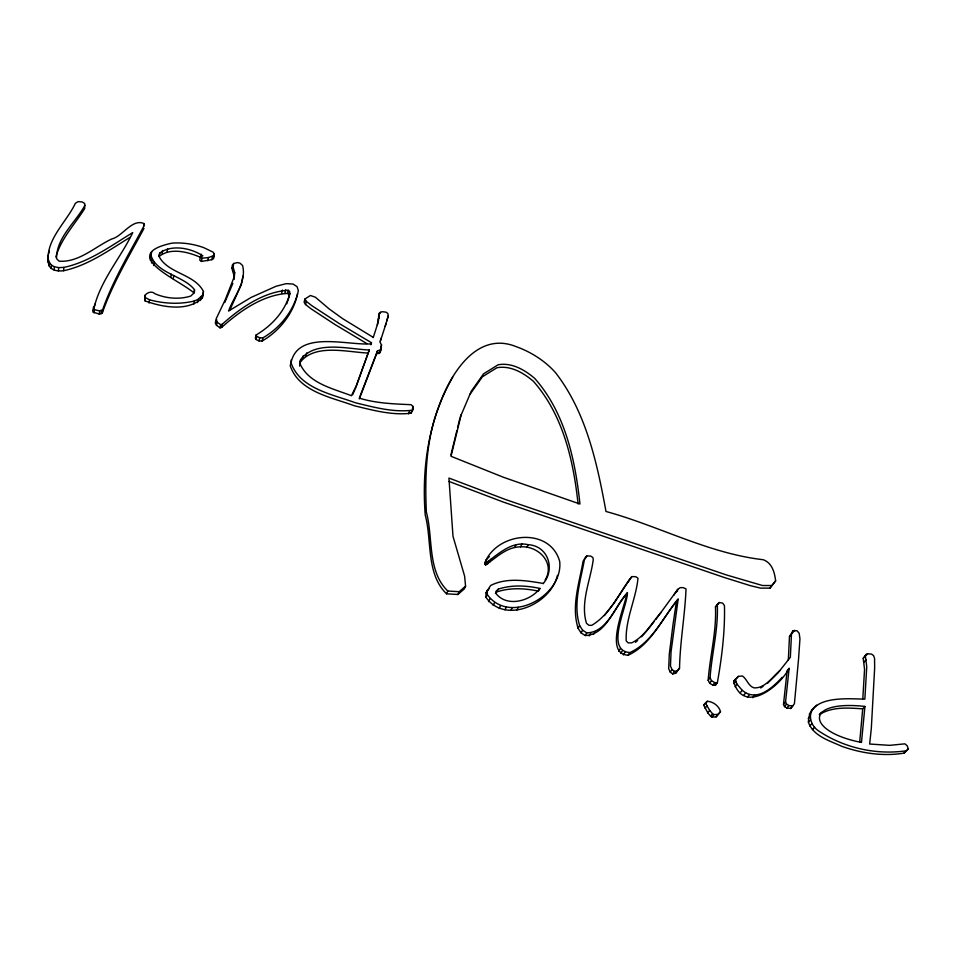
<?xml version="1.0" encoding="UTF-8"?>
<svg xmlns="http://www.w3.org/2000/svg" width="956" height="956" viewBox="0 0 956 956"><rect width="100%" height="100%" fill="white"/><g stroke="black" fill="none" stroke-linecap="round" stroke-linejoin="round"><path stroke-width="1.43" d="M557.432 575.393C550.883 604.084 505.258 624.937 485.971 597.345L486.018 592.78L490.667 585.466C506.871 577.257 526.051 580.591 543.223 583.435M485.971 597.345L487.309 594.584L487.345 590.019M234.626 272.412L233.945 279.116L234.626 272.412L232.499 264.955L233.694 263.486L237.578 262.589L240.052 263.199L242.585 265.517C246.839 281.948 233.909 296.252 228.544 311.047L250.986 297.495L276.105 286.238L286.214 283.645L293.062 284.051L297.077 286.692L298.332 290.636C294.233 310.318 280.168 327.956 262.876 337.862L259.733 337.791L256.686 336.321L256.065 335.03C271.731 325.685 285.067 311.489 289.847 293.516L289.513 291.413L288.198 290.266C263.45 291.759 240.279 308.047 222.294 324.227L220.645 324.705L217.108 322.136L216.056 319.053L225.389 299.383L234.579 275.925M717.275 604.252C718.506 629.06 711.826 653.211 710.057 677.768L711.527 680.684L714.789 682.656L717.37 682.656C721.816 657.501 725.114 631.211 724.445 605.566L722.628 603.093L719.139 602.531L715.447 606.881C716.653 631.653 709.961 655.768 708.169 680.313L709.651 683.217L712.901 685.177L715.47 685.177L717.37 682.656M286.8 303.793L289.094 296.659L288.76 294.556L287.445 293.42C262.733 294.926 239.609 311.226 221.673 327.406L220.023 327.872L216.498 325.303L215.447 322.232L216.689 319.603M359.348 398.915L376.509 353.983L380.118 352.561L381.54 345.032L379.926 341.997L381.396 337.85M788.485 669.033L787.123 670.706L783.49 704.405L784.506 706.58L786.872 708.026L790.743 708.468L794.412 703.712L798.547 659.126L799.945 638.823L799.18 633.254L796.969 630.709L792.966 630.888L789.465 636.684L788.33 659.807M792.966 630.888L791.472 634.139L790.349 657.286L777.885 673.036L767.501 683.337M377.309 324.944L379.401 313.138L382.053 311.68L386.14 312.182L387.885 313.52L388.255 315.719L385.172 326.355M373.222 337.623L378.265 321.873L379.401 313.138M677.613 599.759L676.442 601.527L673.012 624.519L669.284 654.239L668.686 668.662L670.252 672.116L672.701 673.956L675.737 673.191L679.537 668.16C680.051 641.679 684.986 615.186 686.014 588.944L683.289 587.653L680.23 587.629L677.756 589.374L655.816 619.5M242.872 276.105L241.39 284.374L229.906 309.864M194.51 289.728L194.379 292.584L190.77 296.049C179.322 299.73 165.938 298.487 155.111 293.803C152.124 290.755 147.379 292.213 145.025 295.32L145.037 300.877C162.114 307.187 188.009 312.015 202.325 297.925L203.485 291.508C194.594 273.786 167.467 273.595 158.875 256.112L159.712 253.125C171.65 244.079 191.164 248.082 202.875 255.85L200.318 256.925L199.768 260.151L201.441 261.43L211.874 259.685L213.547 258.658L214.132 255.431L214.264 253.818L212.973 252.085L203.915 247.712A55.818 39.614 11.1 0 0 172.104 243.123C117.122 254.798 178.868 279.522 193.96 292.942L194.51 289.728C183.409 275.412 155.709 273.476 150.737 254.547M792.823 706.006L788.939 705.564L786.561 704.118L785.557 701.943L789.154 668.196C779.738 686.946 743.194 715.291 733.646 681.305L738.307 676.382L742.43 675.964C747.018 679.178 748.154 685.822 753.89 687.842C765.003 688.702 772.34 676.86 779.905 670.526M862.814 698.633L864.559 669.355L863.22 658.349L865.993 654.525L867.522 653.796L871.573 654.107L873.605 655.649L874.573 658.409L874.644 668.184L871.31 728.496L869.661 744.031L889.618 745.345L904.89 743.84L907.304 745.871L908.2 749.014L904.006 753.125C883.189 756.543 861.452 753.316 841.65 746.278C829.641 740.709 813.233 736.144 808.418 722.27C808.74 695.06 845.869 698.788 864.845 699.123L866.745 666.894L865.395 655.876L865.993 654.525M129.897 237.435C108.924 250.233 88.095 265.529 63.61 270.727C58.531 271.301 52.162 270.954 49.258 266.043C42.721 242.274 66.095 223.047 75.369 203.317L78.117 201.596L82.18 201.955L84.69 203.473L84.69 208.575C74.759 224.445 61.029 238.642 55.854 256.973M48.111 262.781L48.027 255.371M864.941 706.424L861.476 742.442C805.777 731.603 803.96 699.72 864.941 706.424L862.718 708.85L859.707 741.904M49.258 266.043L49.485 262.709L48.338 259.446M51.266 268.481L51.493 265.147L49.485 262.709M54.11 270.082L54.349 266.748L51.493 265.147M58.412 270.942L58.663 267.62L54.349 266.748M63.61 270.727L63.873 267.405C89.362 262.004 110.872 245.811 132.741 232.607C120.181 258.873 98.265 282.916 93.234 312.074L99.305 314.13L102.28 312.994C112.689 283.299 129.191 256.112 143.974 228.424M545.147 580.029C555.603 562.797 538.144 545.518 520.554 546.844C506.584 546.904 496.307 557.623 485.624 564.996L484.847 564.112L486.329 559.559C500.789 531.5 550.405 527.903 559.702 561.459C563.335 596.018 509.309 625.403 487.309 594.584M484.847 564.112L486.329 559.559M93.234 312.074L93.449 307.007M94.082 312.971L94.417 309.696L93.569 308.8M99.305 314.13L99.651 310.867L102.639 309.732C113.071 280.012 129.598 252.826 144.404 225.138L144.177 223.656C132.358 218.028 122.44 236.538 111.828 238.94C95.014 246.768 78.858 262.649 59.117 261.191L56.559 258.646C56.249 237.757 75.512 222.545 84.988 205.241M101.181 313.891L101.539 310.628M102.28 312.994L102.639 309.732M299.598 366.088L300.638 359.659C315.205 340.001 348.211 349.131 369.267 350.004L355.536 388.303M143.89 225.843L144.177 223.656M150.367 260.391L150.821 257.128M145.037 300.877L145.025 295.32M151.705 251.966L150.295 257.809M151.49 262.96L151.944 259.697M47.8 258.718L48.302 255.109M153.653 265.529L154.107 262.267M149.052 303.052L149.518 299.814L145.479 297.627M159.712 253.125L159.246 256.387C170.73 247.186 188.368 252.049 200.736 257.427L201.298 254.2M162.09 253.734L162.568 250.484M167.073 252.085L167.563 248.835M170.789 277.419L171.291 274.181M173.251 278.805L173.753 275.567M193.698 304.211L194.259 301.009L198.071 299.383L202.899 294.723M201.441 261.43L202.003 258.204L200.318 256.925M197.51 302.586L198.071 299.383M200.39 300.495L200.951 297.292M291.353 359.671L290.254 365.897C299.109 391.912 331.84 397.421 354.521 405.81C372.888 410.196 392.068 415.585 411.044 413.207L413.255 409.216L413.1 406.503L411.068 404.687C393.752 403.922 376.102 403.336 359.301 398.138L377.465 350.936L381.085 349.514M207.894 260.785L208.468 257.558L214.132 255.431M211.874 259.685L212.459 256.471M202.325 297.925L203.485 291.508M213.678 257.045L214.264 253.818M215.399 323.594L216.008 320.415M216.498 325.303L217.108 322.136M386.857 321.001L388.255 315.719M220.023 327.872L220.645 324.705M233.993 275.615L231.866 268.158L232.499 264.955M233.276 265.625L233.694 263.486M232.619 270.488L233.252 267.298M221.673 327.406L222.294 324.227M297.555 293.779C293.456 313.437 279.427 331.075 262.159 341.005L259.016 340.922L255.993 339.464L255.36 338.173L256.065 335.03M380.118 352.561L381.468 347.602M255.993 339.464L256.686 336.321M259.016 340.922L259.733 337.791M262.159 341.005L262.876 337.862M281.638 293.217L282.379 290.062M284.924 292.978L285.677 289.823M287.445 293.42L288.198 290.266M373.258 337.384L342.535 318.587L329.151 308.919L315.349 297.197L310.425 295.488L304.904 299.049L306.326 301.403L311.859 305.693L338.95 323.355L371.466 342.714L371.191 343.849C348.115 345.761 297.71 329.7 291.03 362.802C299.945 388.853 332.724 394.362 355.465 402.787C373.868 407.184 393.083 412.598 412.108 410.22L413.255 409.216M288.76 294.556L289.513 291.413M289.345 295.607L289.847 293.516M908.2 749.014L906.36 750.783C876.114 755.204 843.861 747.903 818.467 730.814C811.058 725.963 807.45 715.458 813.496 708.097M450.909 454.889L456.908 430.427M457.613 427.547L459.728 418.919M461.246 414.522L451.029 456.287L503.191 477.175L579.957 504.015C575.177 459.609 565.139 412.789 534.715 378.397C524.701 369.841 511.759 362.288 498.1 364.786L483.557 373.832L471.308 391.159L460.087 417.473M626.873 593.449C625.284 605.841 603.272 654.119 628.176 655.195C650.606 644.953 661.444 619.763 676.442 601.527M304.904 299.049L304.116 302.18L305.526 304.534L311.059 308.812L334.923 324.49L366.781 343.551M305.526 304.534L306.326 301.403M300.638 359.659L299.837 362.754C314.357 343.108 347.303 352.202 368.323 353.063M302.275 359.002L303.088 355.907M305.92 355.99L306.733 352.895M93.114 310.282L95.05 303.996M380.321 312.146L378.445 316.209M378.313 319.268L379.269 316.197M370.832 344.757L371.466 342.714M376.509 353.983L377.465 350.936M378.923 353.636L379.89 350.577M380.894 347.064L381.54 345.032M380.44 340.91L386.128 323.283M48.481 253.902L49.377 251.165M408.523 413.817L409.574 410.829M369.267 350.004L356.48 385.268L351.45 395.724C333.226 388.626 308.967 383.523 300.136 364.021M412.383 408.487L413.1 406.503M411.044 413.207L412.108 410.22M224.756 302.562L232.846 283.418M715.47 685.177L716.522 682.799M775.639 580.854L771.862 585.55L762.47 585.514L726.273 574.903L504.852 499.295L448.938 478.048L452.989 536.256L464.604 576.086L465.572 586.159L464.293 588.944L457.876 594.489L446.548 593.807L447.79 591.023C427.057 570.935 433.319 537.726 426.352 512.046C424.823 476.327 425.874 440.154 438.828 406.36C450.073 374.848 476.411 330.238 516.491 346.777A74.221 54.325 22.9 0 1 555.627 372.792C586.279 412.43 597.106 463.146 605.996 511.484C658.756 525.896 708.456 553.464 763.294 559.726C772.149 562.988 774.611 572.417 775.639 580.854L769.95 588.155L760.57 588.119L750.197 585.61L724.457 577.555L503.537 502.151L449.105 481.477M352.645 394.744L354.963 389.594M457.876 594.489L459.143 591.704L465.572 586.159M452.69 377.142C428.635 419.349 421.608 466.91 425.205 514.926C432.136 540.582 425.862 573.731 446.548 593.807M485.624 564.996L486.939 562.212C498.936 553.5 511.938 540.976 528.19 544.681C548.362 545.84 555.544 569.31 543.128 583.71M487.727 563.897L489.054 561.1M489.651 562.08L490.978 559.284M514.675 547.43L516.037 544.633M488.564 601.647L489.914 598.898M495.459 593.329L498.375 589.111C511.723 584.678 526.362 585.502 539.937 588.442L538.981 590.27M520.554 546.844L521.94 544.048M493.2 605.387L494.551 602.65M526.792 547.465L528.19 544.681M499.247 608.255L500.621 605.518M504.983 609.797L506.369 607.072M510.886 610.382L512.285 607.658M516.933 610.012L518.343 607.287M585.203 558.71L586.733 555.962L590.7 556.069L592.911 557.575L593.234 559.786C590.533 580.435 580.077 602.555 586.494 623.324L588.932 625.32L591.716 625.343C610.215 614.445 618.962 592.911 631.832 576.599L635.764 576.695L637.987 578.201C636.003 599.065 625.2 619.512 626.204 640.879L628.176 642.898L631.701 642.862C644.762 636.565 651.801 622.703 661.146 612.33M625.786 595.241C613.716 608.279 605.817 634.999 585.18 635.537L581.069 632.872L578.069 628.223L579.623 625.559C572.692 603.499 580.89 580.22 584.618 558.388L586.733 555.962M581.069 632.872L582.634 630.207L579.623 625.559M585.18 635.537L586.769 632.884C607.418 632.37 615.341 605.602 627.423 592.553C627.757 605.865 604.312 650.522 629.861 652.59C652.327 642.348 663.165 617.122 678.186 598.874L671.052 651.657L670.467 666.081L672.044 669.547L674.506 671.399L677.541 670.634L679.537 668.16M589.111 635.931L590.7 633.278M593.449 634.449L595.05 631.797M604.395 615.64L614.182 603.009L629.753 579.216M631.832 576.599L628.128 581.905M618.711 651.239L620.372 648.622M620.683 653.462L622.356 650.845M623.336 654.92L625.021 652.303M485.015 562.355L486.843 559.523M628.176 655.195L629.861 652.59M673.729 595.241L677.756 589.374M790.743 708.468L792.333 706.173M670.252 672.116L672.044 669.547M717.92 604.276L719.139 602.531M672.701 673.956L674.506 671.399M675.737 673.191L677.541 670.634M470.125 394.123L482.374 376.795L496.893 367.749C510.516 365.24 523.434 372.78 533.424 381.325C563.036 414.928 573.457 460.457 578.057 503.884M486.018 592.78L489.329 588.239M769.95 588.155L771.862 585.55M708.169 680.313L710.057 677.768M709.651 683.217L711.527 680.684M712.901 685.177L714.789 682.656M703.664 705.05L707.368 701.262C713.26 701.692 718.948 705.922 720.513 711.658L716.128 716.88L711.933 717.108L710.619 716.199L707.787 712.865L703.664 705.05L707.368 701.262M705.062 708.288L706.962 705.779L705.564 702.541M707.787 712.865L709.687 710.368L706.962 705.779M737.016 678.055L738.307 676.382M733.838 683.755L735.773 681.234L735.582 678.784M710.619 716.199L712.543 713.714L709.687 710.368M735.08 686.719L737.028 684.197L735.773 681.234M711.933 717.108L713.845 714.622L718.052 714.395L720.513 711.658M716.128 716.88L718.052 714.395M740.219 692.801L742.179 690.304L737.028 684.197M789.465 636.684L791.472 634.139M792.584 632.8L794.591 630.255M743.732 695.311L745.692 692.813C759.506 700.27 773.404 686.695 782.223 677.29M747.532 697.091L749.516 694.594M645.886 631.976L654.012 621.77M752.707 697.713L754.702 695.227M231.866 268.158L233.061 266.688M783.49 704.405L785.557 701.943M784.506 706.58L786.561 704.118M786.872 708.026L788.939 705.564M816.603 705.193L811.369 710.535M809.29 714.168L811.417 711.718M539.937 588.442C530.389 601.085 507.17 607.586 496.152 593.724L496.021 591.298L498.375 589.111M584.498 559.511L583.088 561.136C579.36 582.933 571.162 606.176 578.069 628.223M808.238 718.518L810.365 716.08M863.22 658.349L865.395 655.876M866.076 655.446L867.522 653.796M808.418 722.27L810.545 719.832M864.045 662.114L866.22 659.64M821.443 712.268L819.292 714.706C832.055 706.424 848.259 707.894 862.718 708.85M809.828 725.963L811.955 723.537M812.457 729.619L814.596 727.205M641.5 636.768L645.013 632.932M487.452 558.579L489.353 556.571M904.006 753.125L905.846 751.356M715.447 606.881L717.311 605.148M733.646 681.305L735.463 679.704M635.501 642.301L637.616 640.496M676.023 592.027L677.673 590.868M760.689 687.973L762.96 686.432M497.024 591.872C510.337 587.426 524.94 588.251 538.491 591.178M194.259 301.009C179.62 304.582 164.014 303.673 149.518 299.814M202.003 258.204L208.468 257.558M58.663 267.62L63.873 267.405M447.79 591.023L459.143 591.704M94.417 309.696L99.651 310.867M582.634 630.207L586.769 632.884M712.543 713.714L713.845 714.622M742.179 690.304L745.692 692.813M486.15 561.315L486.939 562.212"/></g></svg>
